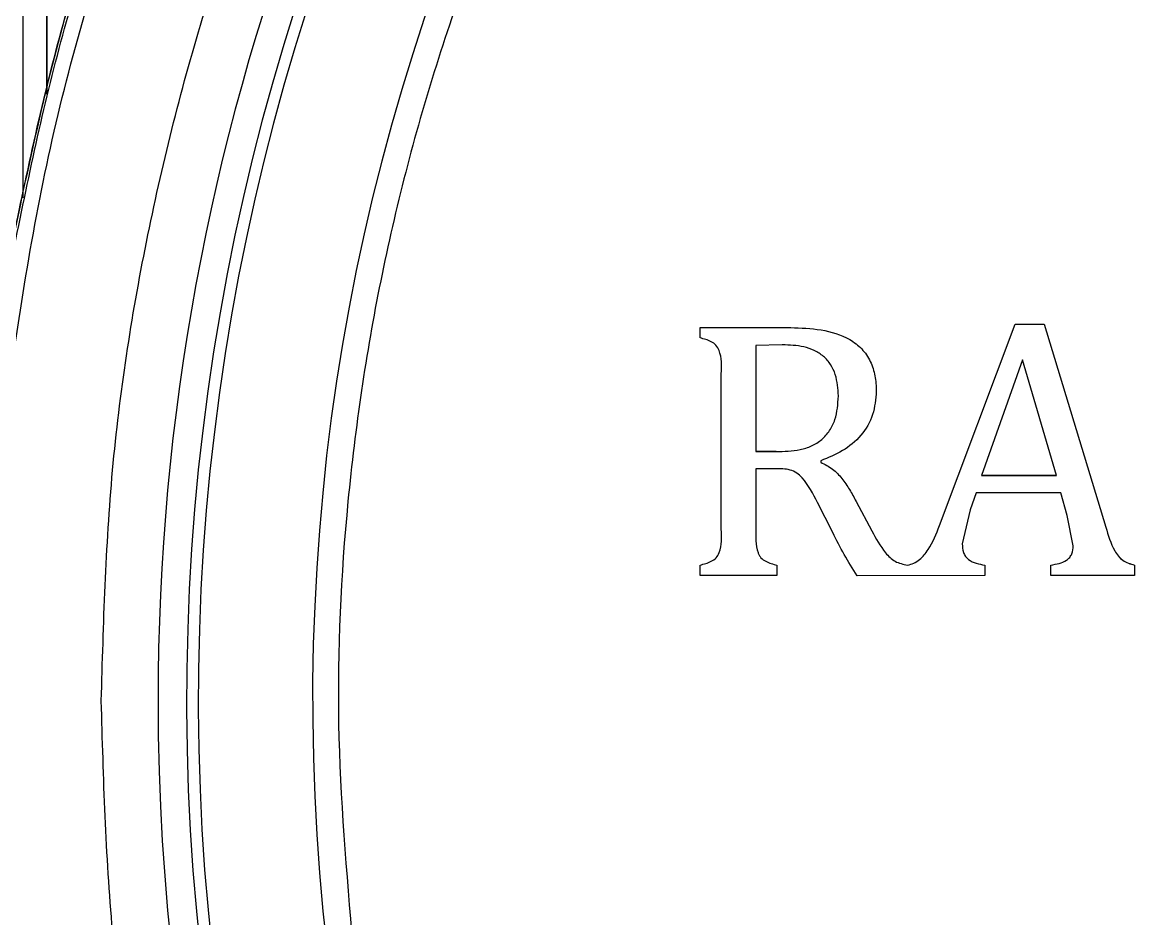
# Model space of a CAD drawing. Header units: millimetres. Extents: x 2003 to 4439, y 563 to 2285.
# Drawn here: x 2549.59 to 2594.38, y 2027 to 2062.71 of the extents above; entities that cross this region are included whole.
import ezdxf

# ---------------------------------------------------------------- set-up
doc = ezdxf.new("R2010")
doc.units = ezdxf.units.MM

msp = doc.modelspace()

# ---------------------------------------------------------------- linework, layer by layer
at = {"color": 7, "linetype": 'Continuous', "lineweight": 25}
for p, q in [((2586.134, 2042.659), (2589.153, 2050.689)), ((2586.134, 2042.659), (2589.153, 2050.689)), ((2589.153, 2050.689), (2590.298, 2050.689)), ((2589.153, 2050.689), (2589.153, 2050.689)), ((2589.153, 2050.689), (2590.298, 2050.689)), ((2590.298, 2050.689), (2592.759, 2042.601)), ((2590.298, 2050.689), (2590.298, 2050.689)), ((2590.298, 2050.689), (2592.759, 2042.601)), ((2576.59, 2050.14), (2576.59, 2050.552)), ((2576.59, 2050.552), (2580.203, 2050.552)), ((2576.59, 2050.552), (2580.203, 2050.552)), ((2576.59, 2050.552), (2576.59, 2050.552)), ((2580.203, 2050.552), (2580.203, 2050.552)), ((2579.866, 2049.866), (2578.809, 2049.838)), ((2578.809, 2049.838), (2578.809, 2045.613)), ((2589.436, 2049.27), (2587.804, 2044.652)), ((2590.795, 2044.652), (2589.436, 2049.27)), ((2577.437, 2042.521), (2577.437, 2048.704)), ((2583.611, 2048.022), (2583.611, 2048.022)), ((2578.809, 2045.613), (2579.626, 2045.613)), ((2578.809, 2045.613), (2578.809, 2045.613)), ((2579.626, 2045.613), (2578.809, 2045.613)), ((2579.626, 2045.613), (2579.626, 2045.613)), ((2579.6, 2044.927), (2578.809, 2044.927)), ((2578.809, 2044.927), (2578.809, 2042.526)), ((2581.401, 2045.246), (2581.401, 2045.182)), ((2587.804, 2044.652), (2590.795, 2044.652)), ((2590.795, 2044.652), (2587.804, 2044.652)), ((2587.596, 2043.966), (2587.354, 2043.289)), ((2590.964, 2043.966), (2587.596, 2043.966)), ((2591.217, 2043.066), (2590.964, 2043.966)), ((2581.879, 2042.38), (2581.268, 2043.578)), ((2582.809, 2043.625), (2582.809, 2043.625)), ((2582.809, 2043.625), (2583.44, 2042.444)), ((2582.809, 2043.625), (2583.44, 2042.444)), ((2587.354, 2043.289), (2587.039, 2041.932)), ((2591.457, 2041.859), (2591.217, 2043.066)), ((2586.134, 2042.659), (2586.134, 2042.659)), ((2592.759, 2042.601), (2592.759, 2042.601)), ((2577.437, 2042.521), (2577.437, 2042.521)), ((2583.44, 2042.444), (2583.44, 2042.444)), ((2576.59, 2040.674), (2576.59, 2041.085)), ((2576.59, 2041.085), (2576.59, 2041.085)), ((2579.656, 2041.085), (2579.656, 2040.674)), ((2584.856, 2041.083), (2584.856, 2041.083)), ((2587.935, 2041.085), (2587.935, 2040.674)), ((2590.568, 2040.674), (2590.568, 2041.085)), ((2593.901, 2041.085), (2593.901, 2040.674)), ((2593.901, 2041.085), (2593.901, 2041.085)), ((2579.656, 2040.674), (2576.59, 2040.674)), ((2587.935, 2040.674), (2582.853, 2040.657)), ((2593.901, 2040.674), (2590.568, 2040.674))]:
    msp.add_line(p, q, dxfattribs=at)
for radius, start, end in [(91.48, 295.79271, 180), (90.341, 353.64897, 186.35103), (89.875, 353.64897, 186.35103), (85.319, 353.33017, 186.66983), (91.48, 180, 290.22656)]:
    msp.add_arc((2646.47, 2035.674), radius, start, end, dxfattribs=at)
for points in [[(2548.796, 2046.464), (2549.32, 2050.115), (2550.368, 2057.419), (2553.488, 2068.062), (2557.696, 2078.305), (2563.051, 2088.006), (2569.456, 2097.045), (2576.837, 2105.307), (2585.099, 2112.688), (2594.139, 2119.093), (2603.839, 2124.448), (2614.082, 2128.656), (2624.725, 2131.776), (2632.029, 2132.824), (2635.68, 2133.348)], [(2548.999, 2053.006), (2549.685, 2056.301), (2551.058, 2062.889), (2554.379, 2072.441), (2558.583, 2081.625), (2563.718, 2090.328), (2569.708, 2098.464), (2576.495, 2105.949), (2584.009, 2112.705), (2592.171, 2118.659), (2600.896, 2123.757), (2610.097, 2127.922), (2619.663, 2131.202), (2626.258, 2132.546), (2629.555, 2133.219)], [(2552.729, 2035.674), (2552.816, 2038.742), (2552.99, 2044.877), (2554.394, 2053.992), (2556.619, 2062.93), (2559.727, 2071.605), (2563.665, 2079.934), (2568.402, 2087.838), (2573.891, 2095.238), (2580.079, 2102.065), (2586.906, 2108.253), (2594.307, 2113.742), (2602.21, 2118.479), (2610.539, 2122.418), (2619.215, 2125.526), (2628.153, 2127.751), (2637.267, 2129.154), (2643.402, 2129.328), (2646.47, 2129.415)], [(2646.47, 2119.96), (2643.507, 2119.87), (2637.582, 2119.689), (2628.793, 2118.234), (2620.2, 2115.929), (2611.899, 2112.714), (2603.982, 2108.649), (2596.537, 2103.771), (2589.646, 2098.137), (2583.387, 2091.809), (2577.829, 2084.857), (2573.034, 2077.36), (2569.054, 2069.398), (2565.935, 2061.063), (2563.706, 2052.444), (2562.415, 2043.642), (2561.99, 2034.743), (2562.499, 2028.837), (2562.754, 2025.884)], [(2549.05, 2052.702), (2549.638, 2055.616), (2550.814, 2061.444), (2553.566, 2069.938), (2557.014, 2078.167), (2561.214, 2086.038), (2566.059, 2093.539), (2569.833, 2098.132), (2571.721, 2100.429)], [(2646.47, 1941.934), (2643.402, 1942.021), (2637.267, 1942.195), (2628.153, 1943.598), (2619.215, 1945.823), (2610.539, 1948.931), (2602.21, 1952.87), (2594.307, 1957.607), (2586.906, 1963.096), (2580.079, 1969.283), (2573.891, 1976.11), (2568.402, 1983.511), (2563.665, 1991.414), (2559.727, 1999.744), (2556.619, 2008.419), (2554.394, 2017.357), (2552.99, 2026.471), (2552.816, 2032.607), (2552.729, 2035.674)]]:
    msp.add_open_spline(points, degree=3, dxfattribs=at)
for points, knots in [([(2549.611, 2055.722), (2549.611, 2056.978), (2549.611, 2060.801), (2549.611, 2065.729), (2549.611, 2071.767), (2549.611, 2076.429), (2549.611, 2082.001), (2549.611, 2086.24), (2549.61, 2091.218), (2549.61, 2095.863), (2549.61, 2100.01), (2549.61, 2103.747), (2549.61, 2106.402), (2549.61, 2109.274), (2549.61, 2111.196), (2549.61, 2113.297), (2549.61, 2114.099), (2549.61, 2114.66)], [0, 0, 0, 0, 0.041991, 0.127821, 0.170695, 0.256527, 0.299401, 0.385233, 0.428107, 0.513939, 0.599771, 0.642645, 0.728477, 0.77135, 0.857181, 0.900055, 1, 1, 1, 1]), ([(2550.621, 2112.768), (2550.621, 2112.507), (2550.621, 2111.972), (2550.619, 2109.946), (2550.615, 2107.091), (2550.611, 2103.422), (2550.605, 2098.751), (2550.597, 2093.034), (2550.588, 2086.258), (2550.579, 2079.121), (2550.569, 2071.904), (2550.561, 2065.7), (2550.555, 2061.571), (2550.553, 2059.902)], [0, 0, 0, 0, 0.094145, 0.193435, 0.281386, 0.373015, 0.468324, 0.567312, 0.66998, 0.77633, 0.858534, 0.942811, 1, 1, 1, 1]), ([(2550.609, 2112.329), (2550.609, 2112.305), (2550.609, 2112.268), (2550.609, 2112.191), (2550.609, 2112.095), (2550.609, 2111.965), (2550.609, 2111.835), (2550.609, 2111.699), (2550.609, 2111.517), (2550.608, 2111.209), (2550.608, 2110.879), (2550.608, 2110.583), (2550.607, 2110.396), (2550.607, 2110.189), (2550.607, 2109.96), (2550.607, 2109.707), (2550.606, 2108.879), (2550.604, 2107.331), (2550.601, 2104.821), (2550.598, 2102.329), (2550.595, 2100.036), (2550.592, 2098.084), (2550.59, 2096.579), (2550.589, 2095.641), (2550.588, 2095.186), (2550.588, 2095.053), (2550.588, 2095.01), (2550.588, 2094.995), (2550.588, 2094.99), (2550.588, 2094.988), (2550.588, 2094.987), (2550.588, 2094.986), (2550.588, 2094.986), (2550.588, 2094.986), (2550.588, 2094.986), (2550.588, 2094.986), (2550.588, 2094.765), (2550.587, 2094.196), (2550.586, 2093.112), (2550.584, 2091.743), (2550.582, 2090.397), (2550.581, 2089.369), (2550.58, 2088.567), (2550.579, 2087.688), (2550.577, 2086.598), (2550.576, 2085.472), (2550.574, 2084.513), (2550.573, 2083.553), (2550.572, 2082.493), (2550.57, 2081.23), (2550.569, 2080.104), (2550.567, 2079.052), (2550.566, 2078.008), (2550.564, 2076.946), (2550.563, 2075.828), (2550.561, 2074.616), (2550.559, 2073.048), (2550.557, 2071.332), (2550.555, 2069.662), (2550.553, 2068.267), (2550.551, 2066.99), (2550.549, 2065.198), (2550.546, 2063.566), (2550.545, 2062.162), (2550.544, 2061.566), (2550.543, 2060.968), (2550.543, 2060.566), (2550.542, 2060.343), (2550.542, 2060.263), (2550.542, 2060.093), (2550.542, 2059.944), (2550.542, 2059.851)], [0, 0, 0, 0, 0.012731, 0.019932, 0.032651, 0.047597, 0.059828, 0.067378, 0.080831, 0.100684, 0.128346, 0.136881, 0.145952, 0.155559, 0.165701, 0.176379, 0.187593, 0.265595, 0.333484, 0.391258, 0.438913, 0.476448, 0.50386, 0.521149, 0.525997, 0.527472, 0.528021, 0.5282, 0.528267, 0.528294, 0.528305, 0.52831, 0.528312, 0.528313, 0.528313, 0.528314, 0.528314, 0.539711, 0.557422, 0.582649, 0.606451, 0.62101, 0.630079, 0.642964, 0.660519, 0.678211, 0.691797, 0.70145, 0.718725, 0.736001, 0.753277, 0.764234, 0.777989, 0.794543, 0.80571, 0.821168, 0.840916, 0.864954, 0.885085, 0.902226, 0.915656, 0.931077, 0.966336, 0.973263, 0.980189, 0.987116, 0.994043, 0.994137, 0.994848, 0.996798, 1, 1, 1, 1]), ([(2548.999, 2053.007), (2549.605, 2055.963), (2550.805, 2061.811), (2553.572, 2070.236), (2556.933, 2078.22), (2561.343, 2086.479), (2566.027, 2093.775), (2569.829, 2098.184), (2571.243, 2099.824)], [0, 0, 0, 0, 0.1724649, 0.3411658, 0.5061024, 0.6672745, 0.8762679, 1, 1, 1, 1]), ([(2580.203, 2050.552), (2580.606, 2050.538), (2581.413, 2050.511), (2582.403, 2050.214), (2583.055, 2049.723), (2583.404, 2049.215), (2583.55, 2048.726), (2583.605, 2048.326), (2583.609, 2048.123), (2583.611, 2048.022)], [0, 0, 0, 0, 0.250321, 0.499801, 0.624784, 0.749675, 0.874698, 0.937347, 1, 1, 1, 1]), ([(2577.437, 2048.704), (2577.451, 2049.027), (2577.468, 2049.431), (2577.24, 2049.859), (2576.973, 2050.04), (2576.744, 2050.1), (2576.59, 2050.14)], [0, 0, 0, 0, 0.499621, 0.62515, 0.749473, 1, 1, 1, 1]), ([(2582.102, 2047.825), (2582.085, 2048.117), (2582.059, 2048.555), (2581.808, 2049.086), (2581.521, 2049.419), (2581.148, 2049.652), (2580.594, 2049.84), (2580.157, 2049.855), (2579.866, 2049.866)], [0, 0, 0, 0, 0.2495868, 0.3746258, 0.4995906, 0.6247112, 0.7498825, 1, 1, 1, 1]), ([(2583.611, 2048.022), (2583.587, 2047.703), (2583.538, 2047.064), (2583.038, 2046.218), (2582.287, 2045.606), (2581.697, 2045.366), (2581.401, 2045.246)], [0, 0, 0, 0, 0.249907, 0.499448, 0.749459, 1, 1, 1, 1]), ([(2579.626, 2045.613), (2579.947, 2045.616), (2580.429, 2045.621), (2581.042, 2045.818), (2581.453, 2046.074), (2581.769, 2046.44), (2582.053, 2047.021), (2582.083, 2047.504), (2582.102, 2047.825)], [0, 0, 0, 0, 0.2503, 0.375337, 0.500381, 0.62533, 0.750439, 1, 1, 1, 1]), ([(2581.268, 2043.578), (2581.092, 2043.926), (2580.871, 2044.361), (2580.451, 2044.77), (2580.088, 2044.925), (2579.795, 2044.926), (2579.6, 2044.927)], [0, 0, 0, 0, 0.500158, 0.625065, 0.75011, 1, 1, 1, 1]), ([(2581.401, 2045.182), (2581.562, 2045.101), (2581.883, 2044.939), (2582.254, 2044.542), (2582.554, 2044.098), (2582.724, 2043.783), (2582.809, 2043.625)], [0, 0, 0, 0, 0.249742, 0.499519, 0.749697, 1, 1, 1, 1]), ([(2584.856, 2041.083), (2584.942, 2041.105), (2585.114, 2041.148), (2585.415, 2041.344), (2585.807, 2041.834), (2586.004, 2042.329), (2586.134, 2042.659)], [0, 0, 0, 0, 0.125077, 0.250222, 0.499887, 1, 1, 1, 1]), ([(2584.856, 2041.083), (2584.942, 2041.105), (2585.114, 2041.148), (2585.415, 2041.344), (2585.807, 2041.834), (2586.004, 2042.329), (2586.134, 2042.659)], [0, 0, 0, 0, 0.125077, 0.250222, 0.499887, 1, 1, 1, 1]), ([(2592.759, 2042.601), (2592.854, 2042.275), (2592.973, 2041.867), (2593.25, 2041.444), (2593.493, 2041.205), (2593.737, 2041.133), (2593.901, 2041.085)], [0, 0, 0, 0, 0.50046, 0.628361, 0.750703, 1, 1, 1, 1]), ([(2592.759, 2042.601), (2592.854, 2042.276), (2592.975, 2041.863), (2593.252, 2041.44), (2593.498, 2041.204), (2593.738, 2041.133), (2593.901, 2041.085)], [0, 0, 0, 0, 0.50044, 0.635369, 0.750713, 1, 1, 1, 1]), ([(2576.59, 2041.085), (2576.744, 2041.125), (2576.974, 2041.185), (2577.244, 2041.364), (2577.471, 2041.794), (2577.452, 2042.198), (2577.437, 2042.521)], [0, 0, 0, 0, 0.250512, 0.375245, 0.500165, 1, 1, 1, 1]), ([(2576.59, 2041.085), (2576.744, 2041.125), (2576.974, 2041.185), (2577.244, 2041.364), (2577.471, 2041.794), (2577.452, 2042.198), (2577.437, 2042.521)], [0, 0, 0, 0, 0.250512, 0.375245, 0.500165, 1, 1, 1, 1]), ([(2578.809, 2042.526), (2578.803, 2042.204), (2578.796, 2041.842), (2578.943, 2041.473), (2579.038, 2041.344), (2579.27, 2041.183), (2579.502, 2041.124), (2579.656, 2041.085)], [0, 0, 0, 0, 0.4992485, 0.5620926, 0.6245905, 0.749614, 1, 1, 1, 1]), ([(2582.853, 2040.657), (2582.675, 2040.936), (2582.321, 2041.493), (2582.026, 2042.084), (2581.879, 2042.38)], [0, 0, 0, 0, 0.499901, 1, 1, 1, 1]), ([(2583.44, 2042.444), (2583.6, 2042.143), (2583.842, 2041.69), (2584.345, 2041.192), (2584.686, 2041.12), (2584.856, 2041.083)], [0, 0, 0, 0, 0.500537, 0.750346, 1, 1, 1, 1]), ([(2583.44, 2042.444), (2583.6, 2042.143), (2583.842, 2041.69), (2584.345, 2041.192), (2584.686, 2041.12), (2584.856, 2041.083)], [0, 0, 0, 0, 0.500537, 0.750346, 1, 1, 1, 1]), ([(2587.039, 2041.932), (2587.046, 2041.816), (2587.057, 2041.639), (2587.162, 2041.43), (2587.325, 2041.263), (2587.594, 2041.143), (2587.822, 2041.104), (2587.935, 2041.085)], [0, 0, 0, 0, 0.249595, 0.377929, 0.49984, 0.749543, 1, 1, 1, 1]), ([(2590.568, 2041.085), (2590.791, 2041.124), (2591.07, 2041.172), (2591.326, 2041.387), (2591.442, 2041.58), (2591.451, 2041.747), (2591.457, 2041.859)], [0, 0, 0, 0, 0.499477, 0.62618, 0.750315, 1, 1, 1, 1])]:
    msp.add_open_spline(points, degree=3, knots=knots, dxfattribs=at)

doc.saveas('drawing.dxf')
